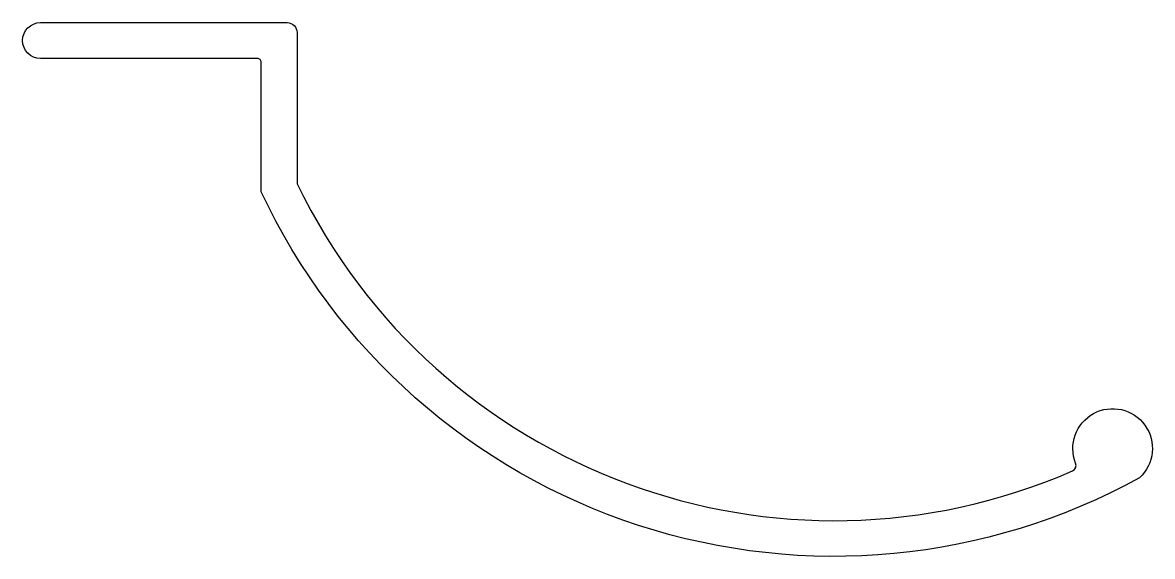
# Model space of a CAD drawing. Extents: x 128.1 to 184.9, y 200 to 226.8.
import ezdxf

# ---------------------------------------------------------------- set-up
doc = ezdxf.new("R2010")
doc.units = 0
doc.header["$LTSCALE"] = 15
doc.layers.get('0').update_dxf_attribs({"linetype": 'CONTINUOUS'})

msp = doc.modelspace()

# ---------------------------------------------------------------- linework, layer by layer
at = {"color": 0, "linetype": 'CONTINUOUS', "ltscale": 0.05}
msp.add_lwpolyline([(139.911, 225.017), (129.011, 225.017, -1), (129.011, 226.817), (141.411, 226.817, -0.414214), (141.911, 226.317), (141.911, 218.717, 0.40251), (180.894, 204.291, 0.404916), (181.053, 204.677, -1.900845), (184.268, 203.948, -0.433713), (140.111, 218.311), (140.111, 224.817, 0.414214)], format="xyb", close=True, dxfattribs=at)

doc.saveas('drawing.dxf')
